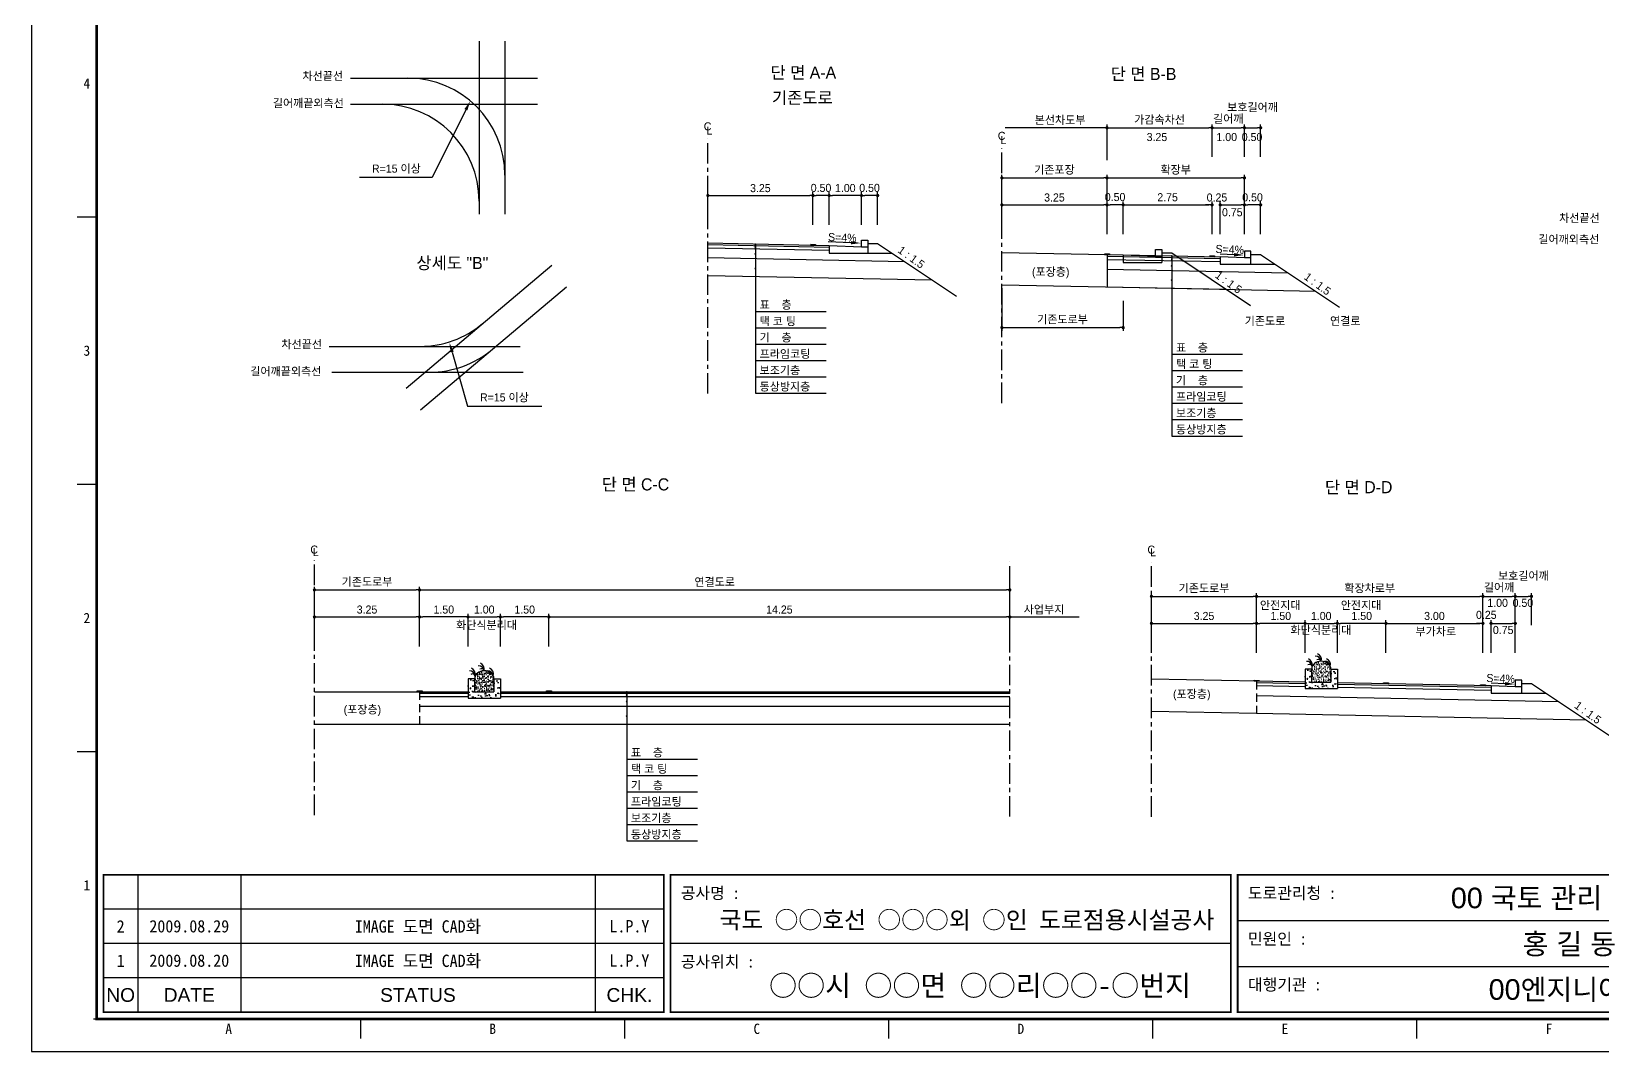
# Model space of a CAD drawing. Header units: millimetres. Extents: x 526 to 950, y 7 to 306.
# Drawn here: x 526.3 to 769.2, y 6.9 to 164.7 of the extents above; entities that cross this region are included whole.
import ezdxf
from ezdxf.enums import TextEntityAlignment as Align

# ---------------------------------------------------------------- set-up
doc = ezdxf.new("R2010")
doc.units = ezdxf.units.MM
doc.linetypes.add('CENTER', pattern=[50.8, 31.75, -6.35, 6.35, -6.35])
doc.linetypes.add('HIDDEN', pattern=[9.525, 6.35, -3.175])
for name, color, linetype in [('CC-GSTR-0004', 4, 'Continuous'), ('CZ-DIMT-0002', 7, 'Continuous'), ('CZ-EXST-0002', 1, 'Continuous'), ('CZ-LIN1-0007', 7, 'Continuous'), ('CZ-LIN2-0003', 3, 'Continuous'), ('CZ-LINE-0001', 7, 'Continuous'), ('CZ-TEXT-BOX0', 7, 'Continuous'), ('TITLE', 7, 'Continuous')]:
    doc.layers.add(name, color=color, linetype=linetype)
doc.styles.add('견고딕', font='arial.ttf')
doc.styles.add('돋움', font='')
doc.styles.add('돋음체', font='')
doc.styles.get('돋움').set_extended_font_data('Dotum')
doc.styles.get('돋음체').set_extended_font_data('DotumChe')

# ---------------------------------------------------------------- blocks, each defined once
blk = doc.blocks.new('_Dot')
at = {"color": 0, "linetype": 'ByBlock', "lineweight": -2}
blk.add_line((-0.5, 0), (-1, 0), dxfattribs=at)
at = {"color": 0, "linetype": 'ByBlock', "const_width": 0.5}
blk.add_lwpolyline([(-0.25, 0, 1), (0.25, 0, 1)], format="xyb", close=True, dxfattribs=at)

msp = doc.modelspace()

# ---------------------------------------------------------------- hatches: boundary and pattern name
at = {"layer": 'CZ-EXST-0002'}
h = msp.add_hatch(dxfattribs=at)
h.set_pattern_fill('AR-SAND', color=256, scale=0.01, style=0)
h.set_pattern_definition([(37.5, (-514.26678, 3545.4197), (-0.016000313, 0.489413237), [0, -0.38608, 0, -0.4318, 0, -0.41275]), (7.5, (-514.2668, 3545.4197), (0.44952328, 0.7168251), [0, -0.20828, 0, -0.34798, 0, -0.13335]), (327.5, (-514.5792, 3545.4197), (0.79099237, 0.001437185), [0, -0.127, 0, -0.4572, 0, -0.5969]), (317.5, (-514.5792, 3545.4197), (0.76355645, 0.22292932), [0, -0.0635, 0, -0.29972, 0, -0.3429])])
edge = h.paths.add_edge_path()
edge.add_ellipse((596.35, 64.57), major_axis=(-1.5, 0), ratio=0.829212, start_angle=180, end_angle=360)
edge.add_line((594.85, 64.57), (594.85, 62.57))
edge.add_line((594.85, 62.57), (597.85, 62.57))
edge.add_line((597.85, 62.57), (597.85, 64.57))
h = msp.add_hatch(dxfattribs=at)
h.set_pattern_fill('AR-CONC', color=256, scale=0.01, style=0)
h.set_pattern_definition([(50, (-384.8639, 3546.8829), (1.8218467, -0.15939086), [0.1905, -2.0955]), (355, (-384.864, 3546.8829), (-0.3524283, 1.9105664), [0.1524, -1.6764]), (100.451, (-384.7121, 3546.8696), (1.469425, 1.7511669), [0.1619, -1.7809]), (46.1842, (-384.864, 3547.3909), (2.7107904, -0.4204233), [0.28575, -3.14325]), (96.6356, (-384.638, 3547.3558), (2.3740423, 2.4742556), [0.24285, -2.67135]), (351.184, (-384.864, 3547.391), (2.374046, 2.4742512), [0.2286, -2.5146]), (21, (-384.6099, 3547.2639), (1.5161488, -1.0226552), [0.1905, -2.0955]), (326, (-384.61, 3547.2639), (0.6180203, 1.8418797), [0.1524, -1.6764]), (71.4514, (-384.4836, 3547.1787), (2.1341649, 0.8192286), [0.1619, -1.7809]), (37.5, (-384.8639, 3546.8829), (0.03088603, 0.84555039), [0, -1.65608, 0, -1.7018, 0, -1.68275]), (7.5, (-384.8639, 3546.8829), (0.66819663, 1.00180575), [0, -0.97028, 0, -1.61798, 0, -0.64135]), (327.5, (-385.4303, 3546.8829), (1.35590595, -0.05728744), [0, -0.635, 0, -1.9812, 0, -2.6289]), (317.5, (-385.6843, 3546.8829), (1.4812918, 0.2542649), [0, -0.8255, 0, -1.31572, 0, -1.8669])])
h.paths.add_polyline_path([(728.25, 63.04), (728.25, 66.04), (727.25, 66.04), (727.25, 64.04), (724.25, 64.04), (724.25, 66.04), (723.25, 66.04), (723.25, 63.04)])
h = msp.add_hatch(dxfattribs=at)
h.set_pattern_fill('AR-SAND', color=256, scale=0.01, style=0)
h.set_pattern_definition([(37.5, (-384.8639, 3546.88287), (-0.016000313, 0.489413237), [0, -0.38608, 0, -0.4318, 0, -0.41275]), (7.5, (-384.8639, 3546.8829), (0.44952328, 0.7168251), [0, -0.20828, 0, -0.34798, 0, -0.13335]), (327.5, (-385.17633, 3546.88287), (0.79099237, 0.001437185), [0, -0.127, 0, -0.4572, 0, -0.5969]), (317.5, (-385.1763, 3546.8829), (0.76355645, 0.22292932), [0, -0.0635, 0, -0.29972, 0, -0.3429])])
edge = h.paths.add_edge_path()
edge.add_ellipse((725.75, 66.04), major_axis=(-1.5, 0), ratio=0.829212, start_angle=180, end_angle=360)
edge.add_line((724.25, 66.04), (724.25, 64.04))
edge.add_line((724.25, 64.04), (727.25, 64.04))
edge.add_line((727.25, 64.04), (727.25, 66.04))
h = msp.add_hatch(dxfattribs=at)
h.set_pattern_fill('AR-CONC', color=256, scale=0.01, style=0)
h.set_pattern_definition([(50, (-514.2668, 3545.4197), (1.8218467, -0.15939086), [0.1905, -2.0955]), (355, (-514.2668, 3545.4197), (-0.3524283, 1.9105664), [0.1524, -1.6764]), (100.451, (-514.115, 3545.4064), (1.469425, 1.7511669), [0.1619, -1.7809]), (46.1842, (-514.2668, 3545.9277), (2.7107904, -0.4204233), [0.28575, -3.14325]), (96.6356, (-514.041, 3545.8927), (2.3740423, 2.4742556), [0.24285, -2.67135]), (351.184, (-514.2668, 3545.9277), (2.374046, 2.4742512), [0.2286, -2.5146]), (21, (-514.0128, 3545.8007), (1.5161488, -1.0226552), [0.1905, -2.0955]), (326, (-514.0128, 3545.8007), (0.6180203, 1.8418797), [0.1524, -1.6764]), (71.4514, (-513.8864, 3545.7155), (2.1341649, 0.8192286), [0.1619, -1.7809]), (37.5, (-514.2668, 3545.4197), (0.03088603, 0.84555039), [0, -1.65608, 0, -1.7018, 0, -1.68275]), (7.5, (-514.2668, 3545.4197), (0.66819663, 1.00180575), [0, -0.97028, 0, -1.61798, 0, -0.64135]), (327.5, (-514.8332, 3545.4197), (1.35590595, -0.05728744), [0, -0.635, 0, -1.9812, 0, -2.6289]), (317.5, (-515.0872, 3545.4197), (1.4812918, 0.2542649), [0, -0.8255, 0, -1.31572, 0, -1.8669])])
h.paths.add_polyline_path([(598.85, 61.57), (598.85, 64.57), (597.85, 64.57), (597.85, 62.57), (594.85, 62.57), (594.85, 64.57), (593.85, 64.57), (593.85, 61.57)])
at = {"layer": 'CZ-LIN1-0007'}
for points in [[(647.54, 131.61), (647.54, 131.73), (646.79, 131.75), (646.79, 131.62)], [(693, 130.15), (693, 130.27), (692.25, 130.29), (692.25, 130.16)], [(709.25, 129.82), (709.25, 129.95), (708.5, 129.96), (708.5, 129.84)], [(716.13, 64.19), (716.13, 64.32), (715.38, 64.33), (715.38, 64.21)], [(736.13, 63.79), (736.13, 63.92), (735.38, 63.93), (735.38, 63.81)], [(751.13, 63.49), (751.13, 63.62), (750.38, 63.63), (750.38, 63.51)], [(586.73, 62.57), (586.73, 62.7), (585.98, 62.7), (585.98, 62.57)], [(606.73, 62.57), (606.73, 62.7), (605.98, 62.7), (605.98, 62.57)]]:
    msp.add_hatch(color=256, dxfattribs=at).paths.add_polyline_path(points)

# ---------------------------------------------------------------- linework, layer by layer
at = {"color": 0, "linetype": 'ByBlock', "lineweight": -2}
for p, q in [((692.38, 149.75), (692.13, 149.75)), ((677.85, 74.12), (678.1, 74.12))]:
    msp.add_line(p, q, dxfattribs=at)
at = {"color": 0, "linetype": 'ByBlock', "const_width": 0.25}
for points in [[(692.5, 149.75, 1), (692.75, 149.75, 1)], [(677.73, 74.12, 1), (677.48, 74.12, 1)]]:
    msp.add_lwpolyline(points, format="xyb", close=True, dxfattribs=at)
at = {"layer": 'CC-GSTR-0004'}
for p, q in [((649.67, 131.56), (654.67, 131.36)), ((649.67, 131.56), (649.67, 130.36)), ((654.67, 132.36), (655.67, 132.36)), ((654.67, 131.36), (654.67, 132.36)), ((654.67, 131.36), (655.67, 131.36)), ((655.67, 132.36), (655.67, 130.36)), ((649.67, 130.36), (655.67, 130.36))]:
    msp.add_line(p, q, dxfattribs=at)
for points in [[(714.88, 129.66), (713.88, 129.66), (710.13, 129.81), (710.13, 128.66), (714.88, 128.66), (714.88, 130.66), (713.88, 130.66), (713.88, 129.66)], [(756.75, 63.33), (755.75, 63.33), (752, 63.48), (752, 62.33), (756.75, 62.33), (756.75, 64.33), (755.75, 64.33), (755.75, 63.33)]]:
    msp.add_lwpolyline(points, dxfattribs=at)
at = {"layer": 'CZ-EXST-0002'}
for p, q in [((595.56, 163.16), (595.56, 136.38)), ((599.54, 163.16), (599.54, 136.38)), ((575.66, 157.43), (604.61, 157.43)), ((575.66, 153.41), (604.61, 153.41)), ((676.38, 130.48), (695.13, 130.11)), ((695.13, 130.11), (700.13, 129.91)), ((695.13, 130.11), (695.13, 128.91)), ((695.13, 128.91), (701.13, 128.91)), ((700.13, 130.91), (701.13, 130.91)), ((700.13, 129.91), (700.13, 130.91)), ((700.13, 129.91), (701.13, 129.91)), ((701.13, 130.91), (701.13, 128.91)), ((701.13, 130.41), (702.63, 130.41)), ((702.63, 130.41), (714.83, 122.27)), ((584.27, 109.52), (606.82, 128.51)), ((586.48, 106.15), (609.08, 125.18)), ((676.38, 125.48), (711.05, 124.79)), ((572.4, 115.95), (601.88, 115.95)), ((572.81, 111.95), (602.36, 111.95)), ((715.75, 64.2), (699.5, 64.53)), ((570.1, 62.57), (586.35, 62.57)), ((715.75, 59.2), (699.5, 59.53)), ((570.1, 57.57), (586.35, 57.57))]:
    msp.add_line(p, q, dxfattribs=at)
at = {"layer": 'CZ-LIN1-0007'}
for p, q in [((646.79, 131.75), (647.54, 131.73)), ((646.79, 131.62), (647.54, 131.61)), ((647.54, 131.73), (647.54, 131.61)), ((692.25, 130.29), (693, 130.27)), ((692.25, 130.16), (693, 130.15)), ((693, 130.27), (693, 130.15)), ((708.5, 129.96), (709.25, 129.95)), ((708.5, 129.84), (709.25, 129.82)), ((709.25, 129.95), (709.25, 129.82)), ((715.38, 64.21), (715.38, 64.33)), ((715.38, 64.33), (716.13, 64.32)), ((716.13, 64.19), (715.38, 64.21)), ((716.13, 64.32), (716.13, 64.19)), ((735.38, 63.93), (736.13, 63.92)), ((735.38, 63.81), (735.38, 63.93)), ((736.13, 63.79), (735.38, 63.81)), ((736.13, 63.92), (736.13, 63.79)), ((750.38, 63.51), (750.38, 63.63)), ((750.38, 63.63), (751.13, 63.62)), ((751.13, 63.49), (750.38, 63.51)), ((751.13, 63.62), (751.13, 63.49)), ((585.98, 62.57), (585.98, 62.7)), ((585.98, 62.7), (586.73, 62.7)), ((586.73, 62.57), (585.98, 62.57)), ((586.73, 62.7), (586.73, 62.57)), ((605.98, 62.7), (606.73, 62.7)), ((605.98, 62.57), (605.98, 62.7)), ((606.73, 62.57), (605.98, 62.57)), ((606.73, 62.7), (606.73, 62.57))]:
    msp.add_line(p, q, dxfattribs=at)
at = {"layer": 'CZ-LIN2-0003'}
for p, q in [((630.92, 131.94), (649.67, 131.56)), ((630.92, 131.69), (649.67, 131.31)), ((630.92, 131.19), (649.67, 130.81)), ((655.67, 131.86), (657.17, 131.86)), ((657.17, 131.86), (669.37, 123.73)), ((630.92, 129.69), (661.34, 129.08)), ((655.67, 130.36), (659.42, 130.36)), ((692.63, 130.16), (692.63, 125.16)), ((692.63, 130.16), (710.13, 129.81)), ((692.63, 129.91), (710.13, 129.56)), ((692.63, 129.41), (710.13, 129.06)), ((714.88, 130.16), (716.38, 130.16)), ((716.38, 130.16), (728.58, 122.02)), ((630.92, 126.94), (665.6, 126.24)), ((692.63, 127.91), (720.59, 127.35)), ((714.88, 128.66), (718.63, 128.66)), ((692.63, 125.16), (724.84, 124.51)), ((724.25, 66.04), (723.25, 66.04)), ((723.25, 66.04), (723.25, 63.04)), ((724.25, 66.04), (724.25, 64.04)), ((727.25, 66.04), (728.25, 66.04)), ((727.25, 66.04), (727.25, 64.04)), ((728.25, 66.04), (728.25, 63.04)), ((594.85, 64.57), (593.85, 64.57)), ((593.85, 64.57), (593.85, 61.57)), ((594.85, 64.57), (594.85, 62.57)), ((597.85, 64.57), (597.85, 62.57)), ((597.85, 64.57), (598.85, 64.57)), ((598.85, 64.57), (598.85, 61.57)), ((723.25, 64.05), (715.75, 64.2)), ((723.25, 63.8), (715.75, 63.95)), ((723.25, 63.3), (715.75, 63.45)), ((724.25, 64.04), (727.25, 64.04)), ((752, 63.48), (728.25, 63.95)), ((752, 63.23), (728.25, 63.7)), ((752, 62.73), (728.25, 63.2)), ((756.75, 63.83), (758.25, 63.83)), ((758.25, 63.83), (770.46, 55.69)), ((586.35, 62.57), (593.85, 62.57)), ((586.35, 62.32), (593.85, 62.32)), ((586.35, 61.82), (593.85, 61.82)), ((593.85, 61.57), (598.85, 61.57)), ((594.85, 62.57), (597.85, 62.57)), ((598.85, 62.57), (677.6, 62.57)), ((598.85, 62.32), (677.6, 62.32)), ((598.85, 61.82), (677.6, 61.82)), ((762.47, 61.02), (715.75, 61.95)), ((723.25, 63.04), (728.25, 63.04)), ((756.75, 62.33), (760.5, 62.33)), ((586.35, 60.32), (677.6, 60.32)), ((766.72, 58.18), (715.75, 59.2)), ((586.35, 57.57), (677.6, 57.57))]:
    msp.add_line(p, q, dxfattribs=at)
for centre, radius, start, end in [((584.54, 142.43), 15, 0, 90), ((580.56, 138.41), 15, 0, 90), ((586.43, 130.95), 15, 270, 310.097), ((587.89, 126.95), 15, 270, 310.097), ((724.88, 67.16), 0.88, 7.8639, 92.7752), ((724.78, 67.5), 1, 347.1802, 67.3267), ((594.09, 64.91), 0.88, 7.8639, 92.7752), ((593.98, 65.26), 1, 347.1802, 67.3267), ((595.48, 65.7), 0.88, 7.8639, 92.7752), ((595.94, 65.67), 0.44, 19.771, 124.0366), ((595.37, 66.04), 1, 347.1802, 67.3267), ((596.87, 64.91), 0.88, 7.8639, 92.7752), ((596.77, 65.26), 1, 347.1802, 67.3267), ((723.49, 66.38), 0.88, 7.8639, 92.7752), ((723.95, 66.35), 0.44, 19.771, 124.0366), ((723.38, 66.72), 1, 347.1802, 67.3267), ((725.34, 67.13), 0.44, 19.771, 124.0366), ((726.28, 66.38), 0.88, 7.8639, 92.7752), ((726.73, 66.35), 0.44, 19.771, 124.0366), ((726.17, 66.72), 1, 347.1802, 67.3267), ((594.54, 64.88), 0.44, 19.771, 124.0366), ((597.33, 64.88), 0.44, 19.771, 124.0366)]:
    msp.add_arc(centre, radius, start, end, dxfattribs=at)
for centre in [(596.35, 64.57), (725.75, 66.04)]:
    msp.add_ellipse(centre, major_axis=(-1.5, 0), ratio=0.829212, start_param=3.141593, end_param=6.283185, dxfattribs=at)
at = {"layer": 'CZ-LINE-0001'}
for p, q in [((692.63, 149.75), (676.88, 149.75)), ((692.63, 144.77), (692.63, 150.25)), ((692.63, 145.27), (692.63, 150.25)), ((693.13, 149.75), (708.38, 149.75)), ((708.88, 145.27), (708.88, 150.25)), ((708.88, 145.27), (708.88, 150.25)), ((709.38, 149.75), (713.38, 149.75)), ((713.88, 145.27), (713.88, 150.25)), ((713.88, 145.27), (713.88, 150.25)), ((714.38, 149.75), (715.88, 149.75)), ((716.38, 145.27), (716.38, 150.25)), ((676.38, 138.33), (676.38, 142.5)), ((676.88, 142), (692.13, 142)), ((692.63, 138.33), (692.63, 142.5)), ((692.63, 138.33), (692.63, 142.5)), ((693.13, 142), (713.38, 142)), ((713.88, 138.33), (713.88, 142.5)), ((630.92, 134.73), (630.92, 139.78)), ((631.42, 139.28), (646.67, 139.28)), ((647.17, 134.73), (647.17, 139.78)), ((647.17, 134.73), (647.17, 139.78)), ((649.17, 139.28), (647.67, 139.28)), ((649.67, 134.73), (649.67, 139.78)), ((649.67, 134.73), (649.67, 139.78)), ((654.17, 139.28), (650.17, 139.28)), ((654.67, 137.18), (654.67, 139.78)), ((654.67, 134.73), (654.67, 139.78)), ((656.67, 139.28), (655.17, 139.28)), ((657.17, 134.73), (657.17, 139.78)), ((676.38, 133.28), (676.38, 138.33)), ((676.88, 137.83), (692.13, 137.83)), ((692.63, 133.28), (692.63, 138.33)), ((692.63, 133.28), (692.63, 138.33)), ((694.63, 137.83), (693.13, 137.83)), ((695.13, 133.28), (695.13, 138.33)), ((695.13, 133.28), (695.13, 138.33)), ((695.63, 137.83), (708.38, 137.83)), ((708.38, 137.83), (707.88, 137.83)), ((708.88, 133.28), (708.88, 138.33)), ((708.88, 133.28), (708.88, 138.33)), ((710.13, 133.28), (710.13, 138.33)), ((710.13, 133.28), (710.13, 138.33)), ((710.63, 137.83), (711.13, 137.83)), ((710.63, 137.83), (713.38, 137.83)), ((713.88, 135.72), (713.88, 138.33)), ((713.88, 133.28), (713.88, 138.33)), ((715.88, 137.83), (714.38, 137.83)), ((716.38, 133.28), (716.38, 138.33)), ((638.27, 131.8), (638.27, 108.72)), ((702.64, 129.96), (702.64, 102.1)), ((676.38, 124.98), (676.38, 118.36)), ((695.13, 122.98), (695.13, 118.36)), ((638.27, 121.37), (649.21, 121.37)), ((638.27, 118.84), (649.21, 118.84)), ((676.88, 118.86), (694.63, 118.86)), ((638.27, 116.31), (649.21, 116.31)), ((702.64, 114.75), (713.57, 114.75)), ((638.27, 113.78), (649.21, 113.78)), ((702.64, 112.22), (713.57, 112.22)), ((638.27, 111.25), (649.21, 111.25)), ((702.64, 109.69), (713.57, 109.69)), ((638.27, 108.72), (649.21, 108.72)), ((702.64, 107.16), (713.57, 107.16)), ((702.64, 104.63), (713.57, 104.63)), ((702.64, 102.1), (713.57, 102.1)), ((570.1, 74.62), (570.1, 78.8)), ((570.6, 78.3), (585.85, 78.3)), ((586.35, 74.62), (586.35, 78.8)), ((586.35, 74.62), (586.35, 78.8)), ((586.85, 78.3), (677.1, 78.3)), ((677.6, 74.62), (677.6, 78.8)), ((699.5, 73.63), (699.5, 77.81)), ((715.75, 73.63), (715.75, 77.81)), ((715.75, 73.63), (715.75, 77.81)), ((750.75, 73.63), (750.75, 77.81)), ((750.75, 72.83), (750.75, 77.81)), ((755.75, 72.83), (755.75, 77.81)), ((755.75, 72.83), (755.75, 77.81)), ((758.25, 72.83), (758.25, 77.81)), ((700, 77.31), (715.25, 77.31)), ((716.25, 77.31), (750.25, 77.31)), ((751.25, 77.31), (755.25, 77.31)), ((756.25, 77.31), (757.75, 77.31)), ((570.1, 69.57), (570.1, 74.62)), ((570.6, 74.12), (585.85, 74.12)), ((586.35, 69.57), (586.35, 74.62)), ((586.35, 69.57), (586.35, 74.62)), ((593.35, 74.12), (586.85, 74.12)), ((593.85, 69.57), (593.85, 74.62)), ((593.85, 69.57), (593.85, 74.62)), ((594.35, 74.12), (598.35, 74.12)), ((598.85, 69.57), (598.85, 74.62)), ((598.85, 69.57), (598.85, 74.62)), ((605.85, 74.12), (599.35, 74.12)), ((606.35, 69.57), (606.35, 74.62)), ((606.35, 69.57), (606.35, 74.62)), ((606.85, 74.12), (677.1, 74.12)), ((677.6, 69.57), (677.6, 74.62)), ((677.6, 69.57), (677.6, 74.62)), ((678.1, 74.12), (688.32, 74.12)), ((699.5, 68.58), (699.5, 73.63)), ((700, 73.13), (715.25, 73.13)), ((715.75, 68.58), (715.75, 73.63)), ((715.75, 68.58), (715.75, 73.63)), ((722.75, 73.13), (716.25, 73.13)), ((723.25, 68.58), (723.25, 73.63)), ((723.25, 68.58), (723.25, 73.63)), ((723.75, 73.13), (727.75, 73.13)), ((728.25, 68.58), (728.25, 73.63)), ((728.25, 68.58), (728.25, 73.63)), ((735.26, 73.13), (728.75, 73.13)), ((735.75, 68.58), (735.75, 73.63)), ((735.76, 68.58), (735.76, 73.63)), ((736.25, 73.13), (750.25, 73.13)), ((750.25, 73.13), (749.75, 73.13)), ((750.75, 68.58), (750.75, 73.63)), ((750.75, 68.58), (750.75, 73.63)), ((752, 68.58), (752, 73.63)), ((752, 68.58), (752, 73.63)), ((752.5, 73.13), (755.25, 73.13)), ((752.5, 73.13), (753, 73.13)), ((755.75, 68.58), (755.75, 73.63)), ((618.38, 62.57), (618.38, 39.49)), ((618.38, 52.15), (629.31, 52.15)), ((618.38, 49.62), (629.31, 49.62)), ((618.38, 47.09), (629.31, 47.09)), ((618.38, 44.55), (629.31, 44.55)), ((618.38, 42.02), (629.31, 42.02)), ((618.38, 39.49), (629.31, 39.49))]:
    msp.add_line(p, q, dxfattribs=at)
at = {"layer": 'CZ-LINE-0001', "linetype": 'CENTER', "ltscale": 0.1}
for p, q in [((630.92, 108.66), (630.92, 148.04)), ((676.38, 107.2), (676.38, 146.58)), ((570.1, 43.5), (570.1, 82.88)), ((677.6, 43.25), (677.6, 82.63)), ((699.5, 43.23), (699.5, 82.61))]:
    msp.add_line(p, q, dxfattribs=at)
at = {"layer": 'CZ-LINE-0001', "linetype": 'HIDDEN', "ltscale": 0.2}
for p, q in [((715.75, 64.2), (715.75, 59.2)), ((586.35, 62.57), (586.35, 57.57))]:
    msp.add_line(p, q, dxfattribs=at)
at = {"layer": 'CZ-LINE-0001'}
for points in [[(593.52, 152.55), (588.29, 142.08), (577.05, 142.08)], [(653.04, 131.98), (649.54, 132.12)], [(712.27, 130.13), (710.13, 130.21)], [(591.38, 115.08), (593.75, 106.72), (605.25, 106.72)], [(754.15, 63.8), (752.01, 63.88)]]:
    msp.add_lwpolyline(points, dxfattribs=at)
at = {"layer": 'CZ-LINE-0001', "linetype": 'ByBlock'}
for centre, start, end in [((638.27, 131.74), 0, 180), ((638.27, 131.74), 0, 180), ((638.27, 131.74), 180, 0), ((638.27, 131.74), 180, 0), ((638.27, 131.54), 0, 180), ((638.27, 131.54), 0, 180), ((638.27, 131.54), 180, 0), ((638.27, 131.54), 180, 0), ((638.27, 131.3), 0, 180), ((638.27, 131.3), 0, 180), ((638.27, 131.3), 180, 0), ((638.27, 131.3), 180, 0), ((638.27, 131.05), 0, 180), ((638.27, 131.05), 0, 180), ((638.27, 131.05), 180, 0), ((638.27, 131.05), 180, 0), ((638.27, 130.25), 0, 180), ((638.27, 130.25), 0, 180), ((638.27, 130.25), 180, 0), ((638.27, 130.25), 180, 0), ((702.63, 129.21), 0, 180), ((702.63, 129.21), 0, 180), ((702.63, 129.21), 180, 0), ((702.63, 129.21), 180, 0), ((702.64, 129.9), 0, 180), ((702.64, 129.9), 0, 180), ((702.64, 129.9), 180, 0), ((702.64, 129.9), 180, 0), ((702.64, 129.7), 0, 180), ((702.64, 129.7), 0, 180), ((702.64, 129.7), 180, 0), ((702.64, 129.7), 180, 0), ((702.64, 129.46), 0, 180), ((702.64, 129.46), 0, 180), ((702.64, 129.46), 180, 0), ((702.64, 129.46), 180, 0), ((638.27, 128.02), 0, 180), ((638.27, 128.02), 0, 180), ((638.27, 128.02), 180, 0), ((638.27, 128.02), 180, 0), ((702.63, 128.41), 0, 180), ((702.63, 128.41), 0, 180), ((702.63, 128.41), 180, 0), ((702.63, 128.41), 180, 0), ((702.63, 126.18), 0, 180), ((702.63, 126.18), 0, 180), ((702.63, 126.18), 180, 0), ((702.63, 126.18), 180, 0), ((618.37, 61.82), 0, 180), ((618.37, 61.82), 0, 180), ((618.37, 61.82), 180, 0), ((618.37, 61.82), 180, 0), ((618.37, 61.03), 0, 180), ((618.37, 61.03), 0, 180), ((618.37, 61.03), 180, 0), ((618.37, 61.03), 180, 0), ((618.38, 62.51), 0, 180), ((618.38, 62.51), 0, 180), ((618.38, 62.51), 180, 0), ((618.38, 62.51), 180, 0), ((618.38, 62.31), 0, 180), ((618.38, 62.31), 0, 180), ((618.38, 62.31), 180, 0), ((618.38, 62.31), 180, 0), ((618.38, 62.07), 0, 180), ((618.38, 62.07), 0, 180), ((618.38, 62.07), 180, 0), ((618.38, 62.07), 180, 0), ((618.37, 58.79), 0, 180), ((618.37, 58.79), 0, 180), ((618.37, 58.79), 180, 0), ((618.37, 58.79), 180, 0)]:
    msp.add_arc(centre, 0.0625, start, end, dxfattribs=at)
at = {"layer": 'CZ-LINE-0001'}
for points in [[(593.29, 152.66), (594.19, 153.89), (593.74, 152.44)], [(653.05, 132.23), (654.54, 131.92), (653.03, 131.73)], [(712.28, 130.38), (713.77, 130.07), (712.26, 129.88)], [(591.14, 115.01), (590.98, 116.52), (591.63, 115.15)], [(754.16, 64.05), (755.65, 63.74), (754.14, 63.55)]]:
    msp.add_solid(points, dxfattribs=at)
at = {"layer": 'TITLE', "color": 7, "linetype": 'Continuous'}
for p, q in [((536.43, 135.95), (533.4, 135.95)), ((536.43, 94.62), (533.4, 94.62)), ((536.43, 53.29), (533.4, 53.29)), ((577.25, 8.94), (577.25, 11.96)), ((618.07, 8.94), (618.07, 11.96)), ((658.9, 8.94), (658.9, 11.96)), ((699.72, 8.94), (699.72, 11.96)), ((740.55, 8.94), (740.55, 11.96))]:
    msp.add_line(p, q, dxfattribs=at)
at = {"layer": 'TITLE', "ltscale": 150}
for p, q in [((542.79, 34.24), (542.79, 13.02)), ((558.71, 34.24), (558.71, 13.02)), ((613.49, 34.24), (613.49, 13.02)), ((624.1, 28.94), (537.49, 28.94)), ((712.83, 27.17), (799.44, 27.17)), ((624.1, 23.63), (537.49, 23.63)), ((711.77, 23.63), (625.16, 23.63)), ((712.83, 20.1), (799.44, 20.1)), ((624.1, 18.33), (537.49, 18.33))]:
    msp.add_line(p, q, dxfattribs=at)
at = {"layer": 'TITLE'}
msp.add_line((944.78, 11.96), (535.92, 11.96), dxfattribs=at)
msp.add_lwpolyline([(526.35, 6.93), (949.71, 6.93), (949.71, 306.3), (526.35, 306.3)], close=True, dxfattribs=at)
at = {"layer": 'TITLE', "linetype": 'Continuous', "const_width": 0.403}
msp.add_lwpolyline([(536.43, 11.96), (536.43, 301.26), (944.67, 301.26), (944.67, 11.96)], close=True, dxfattribs=at)
at = {"layer": 'TITLE', "ltscale": 150, "const_width": 0.265}
for points in [[(537.49, 34.24), (624.1, 34.24), (624.1, 13.02), (537.49, 13.02)], [(625.16, 34.24), (711.77, 34.24), (711.77, 13.02), (625.16, 13.02)], [(799.44, 13.02), (712.83, 13.02), (712.83, 34.24), (799.44, 34.24)]]:
    msp.add_lwpolyline(points, close=True, dxfattribs=at)

# ---------------------------------------------------------------- block references
at = {"layer": 'CZ-LINE-0001', "xscale": 0.5, "yscale": 0.5, "zscale": 0.5, "rotation": 180}
for p in [(692.63, 149.75), (708.88, 149.75), (713.88, 149.75), (676.38, 142), (692.63, 142), (630.92, 139.28), (647.17, 139.28), (649.67, 139.28), (654.67, 139.28), (676.38, 137.83), (692.63, 137.83), (695.13, 137.83), (710.13, 137.83), (710.13, 137.83), (713.88, 137.83), (676.38, 118.86), (570.1, 78.3), (586.35, 78.3), (699.5, 77.31), (715.75, 77.31), (750.75, 77.31), (755.75, 77.31), (570.1, 74.12), (586.35, 74.12), (593.85, 74.12), (598.85, 74.12), (606.35, 74.12), (699.5, 73.13), (715.75, 73.13), (723.25, 73.13), (728.25, 73.13), (735.75, 73.13), (752, 73.13), (752, 73.13)]:
    msp.add_blockref('_Dot', p, dxfattribs=at)
at = {"layer": 'CZ-LINE-0001', "xscale": 0.5, "yscale": 0.5, "zscale": 0.5}
for p in [(708.88, 149.75), (713.88, 149.75), (716.38, 149.75), (692.63, 142), (713.88, 142), (647.17, 139.28), (649.67, 139.28), (654.67, 139.28), (657.17, 139.28), (692.63, 137.83), (695.13, 137.83), (708.88, 137.83), (708.88, 137.83), (713.88, 137.83), (716.38, 137.83), (695.13, 118.86), (586.35, 78.3), (677.6, 78.3), (715.75, 77.31), (750.75, 77.31), (755.75, 77.31), (758.25, 77.31), (586.35, 74.12), (593.85, 74.12), (598.85, 74.12), (606.35, 74.12), (677.6, 74.12), (715.75, 73.13), (723.25, 73.13), (728.25, 73.13), (735.76, 73.13), (750.75, 73.13), (750.75, 73.13), (755.75, 73.13)]:
    msp.add_blockref('_Dot', p, dxfattribs=at)

# ---------------------------------------------------------------- texts
at = {"layer": 'CZ-DIMT-0002', "style": '돋움'}
for s, p in [('차선끝선', (571.39, 157.76)), ('길어깨끝외측선', (569.16, 153.56)), ('C', (630.88, 149.97)), ('L', (631.14, 149.31)), ('C', (676.34, 148.51)), ('L', (676.6, 147.85)), ('R=15 이상', (582.77, 143.44)), ('차선끝선', (765.67, 135.8)), ('차선끝선', (568.13, 116.28)), ('길어깨끝외측선', (565.67, 112.1)), ('R=15 이상', (599.47, 108.07)), ('C', (570.06, 84.54)), ('C', (699.47, 84.53)), ('L', (570.32, 84.15)), ('L', (699.73, 84.13))]:
    msp.add_text(s, height=1.25, dxfattribs=at).set_placement(p, align=Align.MIDDLE_CENTER)
for s, p in [('3.25', (698.76, 147.7)), ('1.00', (709.55, 147.7)), ('0.50', (713.46, 147.7)), ('길어깨외측선', (759.32, 131.89)), ('(포장층)', (681.03, 126.86)), ('표    층', (638.92, 121.76)), ('택 코 팅', (638.92, 119.23)), ('기존도로', (713.92, 119.26)), ('연결로', (727.11, 119.26)), ('기    층', (638.92, 116.7)), ('프라임코팅', (638.92, 114.17)), ('표    층', (703.29, 115.14)), ('보조기층', (638.92, 111.64)), ('택 코 팅', (703.29, 112.61)), ('동상방지층', (638.92, 109.11)), ('기    층', (703.29, 110.08)), ('프라임코팅', (703.29, 107.55)), ('보조기층', (703.29, 105.02)), ('동상방지층', (703.29, 102.49)), ('사업부지', (679.76, 74.65)), ('안전지대', (716.27, 75.32)), ('안전지대', (728.77, 75.32)), ('1.00', (751.43, 75.68)), ('0.50', (755.34, 75.68)), ('화단식분리대', (592, 72.25)), ('화단식분리대', (721, 71.49)), ('부가차로', (740.33, 71.26)), ('(포장층)', (702.84, 61.59)), ('(포장층)', (574.62, 59.19)), ('표    층', (619.03, 52.54)), ('택 코 팅', (619.03, 50.01)), ('기    층', (619.03, 47.47)), ('프라임코팅', (619.03, 44.94)), ('보조기층', (619.03, 42.41)), ('동상방지층', (619.03, 39.88))]:
    msp.add_text(s, height=1.25, dxfattribs=at).set_placement(p)
for s, rotation, p in [('S=4%', 357.7094, (651.71, 132.79)), ('1 : 1.5', 323.8881, (662.38, 129.75)), ('S=4%', 357.7094, (711.61, 130.95)), ('1 : 1.5', 323.8881, (711.43, 125.86)), ('1 : 1.5', 323.8881, (725.18, 125.61)), ('S=4%', 357.7094, (753.49, 64.62)), ('1 : 1.5', 323.8881, (766.98, 59.33))]:
    msp.add_text(s, height=1.25, rotation=rotation, dxfattribs=at).set_placement(p, align=Align.MIDDLE_CENTER)
at = {"layer": 'CZ-DIMT-0002', "insert": (685.38, 150.89), "char_height": 1.25, "attachment_point": 5, "style": '돋움'}
msp.add_mtext('본선차도부', dxfattribs=at)
at = {"layer": 'CZ-LINE-0001', "char_height": 1.25, "attachment_point": 5, "style": '돋움'}
for s, insert in [('\\A1;보호길어깨', (715.13, 152.86)), ('\\A1;가감속차선', (700.75, 150.95)), ('\\A1;길어깨', (711.38, 151.07)), ('\\A1;기존포장', (684.5, 143.2)), ('\\A1;확장부', (703.25, 143.2)), ('\\A1;3.25', (639.04, 140.42)), ('\\A1;0.50', (648.42, 140.45)), ('\\A1;1.00', (652.17, 140.43)), ('\\A1;0.50', (655.92, 140.45)), ('\\A1;3.25', (684.5, 138.97)), ('\\A1;0.50', (693.88, 139.04)), ('\\A1;2.75', (702, 139.01)), ('\\A1;0.25', (709.63, 138.97)), ('\\A1;0.50', (715.13, 138.99)), ('\\A1;0.75', (712, 136.69)), ('\\A1;기존도로부', (685.75, 120.06)), ('\\A1;기존도로부', (578.23, 79.49)), ('\\A1;연결도로', (631.98, 79.48)), ('\\A1;보호길어깨', (757, 80.42)), ('\\A1;기존도로부', (707.63, 78.5)), ('\\A1;확장차로{\\fGulimChe|b0|i0|c129|p32;부}', (733.25, 78.5)), ('\\A1;길어깨', (753.25, 78.63)), ('\\A1;3.25', (578.23, 75.26)), ('\\A1;1.50', (590.1, 75.26)), ('\\A1;1.00', (596.35, 75.26)), ('\\A1;1.50', (602.6, 75.26)), ('\\A1;14.25', (641.98, 75.26)), ('\\A1;3.25', (707.63, 74.27)), ('\\A1;1.50', (719.5, 74.27)), ('\\A1;1.00', (725.75, 74.27)), ('\\A1;1.50', (732.01, 74.27)), ('\\A1;3.00', (743.25, 74.27)), ('\\A1;0.25', (751.27, 74.44)), ('\\A1;0.75', (753.88, 72.1))]:
    msp.add_mtext(s, dxfattribs=dict(at, insert=insert))
at = {"layer": 'CZ-TEXT-BOX0', "style": '돋움'}
for s, p in [('단 면 A-A', (645.68, 158.29)), ('단 면 B-B', (698.28, 158.08)), ('기존도로', (645.53, 154.39)), ('상세도 "B"', (591.42, 128.85)), ('단 면 C-C', (619.73, 94.62)), ('단 면 D-D', (731.54, 94.19))]:
    msp.add_text(s, height=1.875, dxfattribs=at).set_placement(p, align=Align.MIDDLE_CENTER)
at = {"layer": 'TITLE', "color": 3, "linetype": 'Continuous', "style": '돋음체'}
for s, p in [('4', (534.91, 156.62)), ('3', (534.91, 115.29)), ('2', (534.91, 73.96)), ('1', (534.91, 32.63)), ('A', (556.84, 10.45)), ('B', (597.66, 10.45)), ('C', (638.49, 10.45)), ('D', (679.31, 10.45)), ('E', (720.14, 10.45)), ('F', (760.96, 10.45))]:
    msp.add_text(s, height=1.59, dxfattribs=at).set_placement(p, align=Align.MIDDLE)
at = {"layer": 'TITLE', "style": '돋음체'}
for s, p in [('공사명 : ', (626.75, 30.53)), ('도로관리청 :', (714.42, 30.53)), ('민원인 :', (714.42, 23.46)), ('공사위치 :', (626.75, 19.92)), ('대행기관 :', (714.42, 16.38))]:
    msp.add_text(s, height=1.804, dxfattribs=at).set_placement(p)
at = {"layer": 'TITLE', "color": 7, "linetype": 'Continuous'}
for s, height, style, p in [('00 국토 관리 사무소', 3.1832, '견고딕', (764.09, 30.71)), ('국도 ○○호선 ○○○외 ○인 도로점용시설공사', 2.7, '돋음체', (670.97, 27.32)), ('홍 길 동', 3.183, '견고딕', (764.09, 23.63)), ('○○시 ○○면 ○○리○○-○번지', 3.1832, '돋음체', (672.99, 17.16)), ('00엔지니어링', 3.183, '견고딕', (764.09, 16.56))]:
    msp.add_text(s, height=height, dxfattribs=dict(at, style=style)).set_placement(p, align=Align.MIDDLE)
at = {"layer": 'TITLE', "color": 1, "linetype": 'Continuous', "style": '돋음체'}
msp.add_text('2', height=1.91, dxfattribs=at).set_placement((540.14, 26.29), align=Align.MIDDLE)
at = {"layer": 'TITLE', "linetype": 'Continuous'}
for s, height, style, p in [('2009.08.29', 1.91, '돋음체', (550.75, 26.29)), ('L.P.Y', 1.91, '돋음체', (618.79, 26.29)), ('1', 1.91, '돋음체', (540.14, 20.98)), ('2009.08.20', 1.91, '돋음체', (550.75, 20.98)), ('L.P.Y', 1.91, '돋음체', (618.79, 20.98)), ('NO', 2.122, '견고딕', (540.14, 15.68)), ('DATE', 2.122, '견고딕', (550.75, 15.68)), ('STATUS', 2.122, '견고딕', (586.1, 15.68)), ('CHK.', 2.122, '견고딕', (618.79, 15.68))]:
    msp.add_text(s, height=height, dxfattribs=dict(at, style=style)).set_placement(p, align=Align.MIDDLE)
at = {"layer": 'TITLE', "style": '돋음체'}
for p in [(586.1, 26.29), (586.1, 20.98)]:
    msp.add_text('IMAGE 도면 CAD화', height=1.9099, dxfattribs=at).set_placement(p, align=Align.MIDDLE)

doc.saveas('drawing.dxf')
